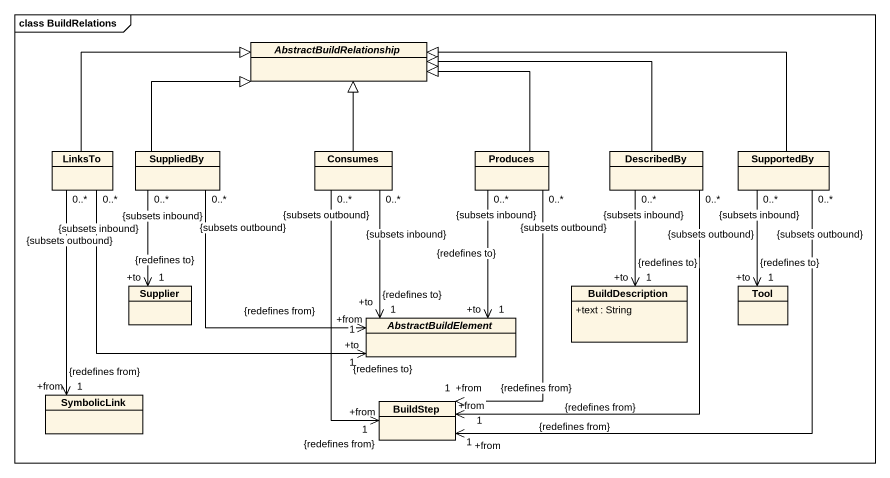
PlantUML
@startuml
mainframe class BuildRelations
hide circle
hide empty members
skinparam classAttributeIconSize 0
abstract class AbstractBuildRelationship
class LinksTo
class SuppliedBy
class Consumes
class Produces
class DescribedBy
class SupportedBy
class Supplier
class BuildDescription {
  +text : String
}
class Tool
abstract class AbstractBuildElement
class SymbolicLink
class BuildStep
LinksTo -right-|> AbstractBuildRelationship
LinksTo "0..*\n{subsets inbound}" -right-> "+to\n1\n{redefines to}" AbstractBuildElement
LinksTo "0..*\n{subsets outbound}" --> "+from\n1\n{redefines from}" SymbolicLink
SuppliedBy -up-|> AbstractBuildRelationship
SuppliedBy "0..*\n{subsets inbound}" --> "+to\n1\n{redefines to}" Supplier
SuppliedBy "0..*\n{subsets outbound}" --> "+from\n1\n{redefines from}" AbstractBuildElement
Consumes -up-|> AbstractBuildRelationship
Consumes "0..*\n{subsets inbound}" --> "+to\n1\n{redefines to}" AbstractBuildElement
Consumes "0..*\n{subsets outbound}" --> "+from\n1\n{redefines from}" BuildStep
Produces -up-|> AbstractBuildRelationship
Produces "0..*\n{subsets inbound}" --> "+to\n1\n{redefines to}" AbstractBuildElement
Produces "0..*\n{subsets outbound}" --> "+from\n1\n{redefines from}" BuildStep
DescribedBy -left-|> AbstractBuildRelationship
DescribedBy "0..*\n{subsets inbound}" --> "+to\n1\n{redefines to}" BuildDescription
DescribedBy "0..*\n{subsets outbound}" --> "+from\n1\n{redefines from}" BuildStep
SupportedBy -left-|> AbstractBuildRelationship
SupportedBy "0..*\n{subsets inbound}" --> "+to\n1\n{redefines to}" Tool
SupportedBy "0..*\n{subsets outbound}" --> "+from\n1\n{redefines from}" BuildStep
@enduml
